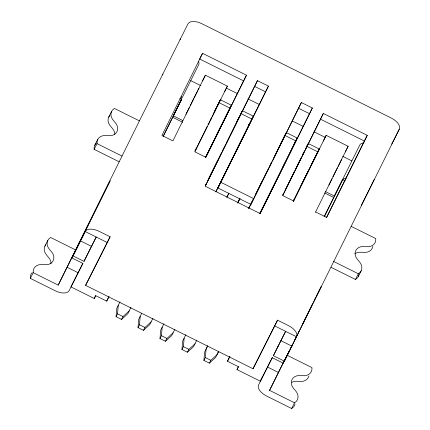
<?xml version="1.0" encoding="UTF-8"?>
<svg xmlns="http://www.w3.org/2000/svg" width="430" height="430" viewBox="0 0 430 430"><rect width="100%" height="100%" fill="white"/><g stroke="black" fill="none" stroke-linecap="round" stroke-linejoin="round"><path stroke-width="0.64" d="M130.967 307.375L127.78 313.744L121.556 319.415L116.068 316.679L116.804 308.278L119.986 301.908M116.068 316.679L117.514 313.83L118.25 305.424M152.924 318.308L149.742 324.677L143.512 330.348L138.025 327.617L138.761 319.21L141.663 313.346M138.025 327.617L139.471 324.768L140.207 316.362M174.886 329.246L171.699 335.615L165.475 341.286L159.981 338.55L160.718 330.149L163.905 323.779M159.981 338.55L161.427 335.701L162.164 327.294M196.849 340.098L193.656 346.548L187.432 352.218L181.944 349.488L182.68 341.081L185.868 334.631M181.944 349.488L183.39 346.639L184.126 338.233M218.515 351.622L215.618 357.486L209.388 363.156L203.901 360.421L204.637 352.014L207.54 346.15M203.901 360.421L205.346 357.572L206.083 349.165L207.824 345.65M209.517 122.039L208.464 124.211M208.007 124.861L208.598 123.663M209.19 122.459L211.549 117.643M213.909 112.832L218.924 102.603L229.905 108.075L231.351 105.221L220.37 99.755L219.214 102.034M216.989 134.3L221.074 125.969M218.988 130.333L229.905 108.075M229.964 135.799L239.112 117.148M238.946 145.232L241.284 140.47M248.578 125.598L249.749 123.216M240.945 141.266L253.308 116.159L242.326 110.693M274.179 157.068L282.144 140.825M282.736 139.621L285.955 133.133M282.865 167.103L297.227 138.03L286.246 132.564M296.136 168.001L301.446 157.176M302.924 154.166L304.397 151.161M308.202 143.496L319.184 148.963L300.952 185.83M189.286 107.564L185.991 114.321M210.485 120.051L211.248 118.497M226.158 171.441L234.431 154.666M306.945 174.096L310.057 167.711M328.902 185.034L332.019 178.643M82.969 263.16L69.182 290.578A12.266 6.391 26.3 0 1 55.314 290.809L30.342 278.377L33.234 272.674L58.206 285.112L139.422 120.884L187.937 23.93A12.266 6.391 26.3 0 1 201.804 23.698L391.198 118.013A12.266 6.391 26.3 0 1 399.287 129.183L284.375 361.157L273.394 355.691L278.145 346.08M58.206 285.112L110.15 180.831L73.019 255.904L84.001 261.37L96.234 237.027L88.945 251.389M73.019 255.904L85.253 231.56A12.266 6.391 26.3 0 1 99.12 231.329L110.102 236.796L102.985 251.055M84.001 261.37L88.752 251.765M270.002 335.26L253.017 368.741L85.586 285.364L110.102 236.796M215.403 110.252L194.881 151.828L205.862 157.294L246.471 75.18L202.557 53.309L161.943 135.423L172.924 140.889L193.726 98.749M163.594 135.267L181.551 99.411L179.783 98.529M181.498 99.094L173.236 115.794L182.852 120.583M182.089 97.9L198.596 64.93A12.266 6.391 26.3 0 0 198.569 61.35M163.104 136.708L181.551 99.411M77.663 246.519L71.88 257.919L82.861 263.386L70.934 286.896L94.261 298.511L95.75 295.507M197.95 90.133L205.411 75.202L227.368 86.134L219.698 101.496M94.261 298.511L95.707 295.663L106.688 301.129L108.43 297.614M195.096 150.855L196.29 148.452M214.425 111.778L220.37 99.755M205.481 157.525L231.351 105.221M205.637 157.6L246.471 75.18M205.76 184.637L206.352 183.438M207.84 180.428L217.951 159.987M236.382 122.717L236.978 121.513M237.57 120.309L240.843 113.697M241.434 112.493L242.031 111.295L240.881 113.541L251.862 119.008M205.314 185.921L257.452 80.646L268.427 86.113L236 151.661M257.452 80.646L205.239 186.222L260.134 213.559L312.347 107.984L301.371 102.523L270.707 164.378M248.389 125.732L249.577 123.335M215.844 191.909L253.308 116.159M268.696 168.426L250.91 204.411L217.967 188.007L225.804 172.161M268.427 86.113L234.608 154.445M217.967 188.007L233.538 156.59M226.825 197.375L228.905 193.167M237.704 202.68L239.784 198.477M237.806 202.847L239.886 198.638M248.782 208.314L253.243 199.294M255.624 194.484L261.865 181.858M280.301 144.588L285.95 133.16M273.329 158.788L273.883 157.67M250.91 204.411L266.234 173.36M272.367 161.175L301.371 102.523M259.962 213.017L260.553 211.813M294.335 143.727L296.077 140.207M259.763 213.78L297.227 138.03M284.864 163.137L259.86 213.393M260.209 213.264L312.347 107.984M302.553 154.918L303.15 153.72M305.531 148.909L306.122 147.705M306.719 146.501L307.907 144.098M295.292 169.721L295.84 168.603M282.789 195.274L323.328 113.456L367.241 135.326L326.633 217.44L315.658 211.969M323.328 113.456L282.72 195.569L293.695 201.036M218.51 351.702L217.064 354.637L210.834 360.308L209.388 363.156M293.319 201.267L308.482 170.608M311.159 165.195L319.184 148.963M306.821 174.075L293.443 200.993M293.48 201.321L316.485 154.778M319.13 149.463L326.182 135.343L348.144 146.281L340.684 161.212M289.014 351.772L283.23 363.173L272.255 357.701L260.327 381.211L236.994 369.59L238.44 366.742L227.459 361.275L229.781 356.583M236.994 369.59L238.483 366.586M315.443 212.253L336.454 169.828M324.118 216.709L342.672 179.649L345.027 180.82M363.925 142.738L362.63 143.05A12.266 6.391 26.3 0 0 359.716 145.168L334.357 196.032L325.349 191.543M324.526 216.344L342.672 179.649M326.413 217.741L367.241 135.326M253.017 368.741L277.538 320.178L288.514 325.644A12.266 6.391 26.3 0 1 296.603 336.814L274.259 325.687M277.538 320.178L270.422 334.438M260.327 381.211L262.106 377.604M295.002 404.076A9.197 7.853 26.9 0 1 291.637 408.5L266.664 396.062A12.266 6.391 26.3 0 1 258.575 384.898L272.362 357.481M273.394 355.691L285.622 331.347L278.033 346.306M291.637 408.5L294.529 402.802L269.556 390.365L284.601 359.942M269.556 390.365L289.433 350.627M290.024 349.434L292.389 344.656M294.335 340.721L294.926 339.523M295.636 338.087L296.227 336.894M298.194 332.917L298.786 331.713M302.43 324.354L309.186 310.691M309.81 309.423L312.175 304.644M314.529 299.882L315.717 297.479M284.375 361.157L302.306 324.897M302.489 324.521L321.205 286.681M374.293 179.331L361.356 205.271M190.2 105.721L194.618 96.831M198.982 88.204L196.188 93.821M194.93 151.188L207.238 126.42M213.183 114.579L218.128 104.662M212.157 116.654L212.931 115.095M219.037 102.829L220.939 99.142M205.61 157.256L218.435 131.451M208.276 179.45L218.075 159.734M218.671 158.541L221.041 153.763M222.53 150.774L224.906 145.996M226.39 143.007L229.416 136.917M215.989 191.49L240.392 142.384M226.97 196.956L228.749 193.371M237.65 203.019L240.026 198.241M248.631 208.491L252.786 200.127M255.162 195.344L267.933 169.656M268.524 168.463L271.792 161.89M269.61 166.593L271.738 162.449M282.763 194.93L283.359 193.736M285.73 188.958L287.219 185.97M287.81 184.776L294.641 171.032M293.507 200.81L294.695 198.413M319.082 149.699L316.958 153.967M310.971 165.862L315.389 156.971M318.512 150.704L319.753 148.35M332.927 176.8L337.346 167.91M341.71 159.283L338.921 164.9M196.623 92.81L194.795 96.605M196.902 92.385L197.612 90.956M215.435 110.048L216.575 107.763M217.44 106.172L218.585 103.743M218.144 104.759L219.574 101.888M266.519 172.785L267.374 171.07M270.373 165.201L267.551 170.85M317.399 152.951L315.572 156.751M317.673 152.532L318.388 151.102M338.211 166.313L339.356 163.889M339.635 163.464L340.345 162.035M194.145 97.906L195.94 94.181M233.958 155.746L235.753 152.021M336.878 168.985L338.448 165.711M294.088 144.002L296.066 140.062M108.715 117.116L111.606 111.418M94.794 145.27L97.68 139.573M44.903 246.153L47.789 240.456M119.126 161.777L94.154 149.339L97.046 143.642A9.197 7.853 26.9 0 1 104.812 135.525L109.865 135.692A9.197 7.853 26.9 0 0 115.89 123.501L112.708 119.561A9.197 7.853 26.9 0 1 114.45 108.446L139.422 120.884M202.557 53.309L199.665 59.007L243.579 80.878M85.586 285.364L102.571 251.878M202.519 80.899L205.411 75.202M106.688 301.129L109.096 296.383M224.481 91.832L227.368 86.134M121.556 319.415L123.001 316.566L129.226 310.895M143.512 330.348L144.958 327.499L151.188 321.828M165.475 341.286L166.921 338.437L173.145 332.766M187.432 352.218L188.877 349.37L195.102 343.699M307.918 144.066L306.757 146.345L317.738 151.811M323.29 141.045L326.182 135.343M227.459 361.275L229.873 356.529M345.252 151.978L348.144 146.281M391.698 144.141L399.287 129.183M316.587 295.77L321.21 286.649M331.073 267.32L355.449 279.462L358.34 273.765A9.197 7.853 26.9 0 0 360.082 262.649L356.9 258.709A9.197 7.853 26.9 0 1 362.925 246.519L367.978 246.686A9.197 7.853 26.9 0 0 375.745 238.575L351.369 226.433M358.292 276.495L361.184 270.793M346.521 177.929L345.225 178.246A12.266 6.391 26.3 0 0 342.312 180.358M254.56 86.349L265.541 91.816M298.485 108.22L309.455 113.687M320.436 119.153L364.35 141.024M226.277 88.075L237.699 93.767M247.922 98.857L259.344 104.544M292.411 121.013L303.236 126.404M314.056 131.795L325.483 137.482M190.641 80.603L200.864 85.694M342.748 156.348L351.762 160.841M284.8 135.412L295.781 140.879M172.516 117.218L182.728 122.303M324.629 192.968L333.637 197.456M220.859 182.309L253.802 198.714M97.046 143.642L122.018 156.074M333.368 261.327L358.34 273.765M85.253 231.56L107.597 242.687M80.609 240.945L91.59 246.411M280.983 340.732L291.965 346.198M75.61 249.921L50.638 237.484A9.197 7.853 26.9 0 0 48.896 248.599L52.078 252.534A9.197 7.853 26.9 0 1 46.048 264.729L41.001 264.563A9.197 7.853 26.9 0 0 33.234 272.674M286.96 355.175L311.933 367.607A9.197 7.853 26.9 0 1 304.161 375.723L299.113 375.557A9.197 7.853 26.9 0 0 293.083 387.747L296.27 391.687A9.197 7.853 26.9 0 1 294.529 402.802M67.241 267.304L78.217 272.771M267.611 367.086L278.592 372.557M117.514 313.83L123.001 316.566M139.471 324.768L144.958 327.499M161.427 335.701L166.921 338.437M183.39 346.639L188.877 349.37M205.346 357.572L210.834 360.308M181.164 96.54A12.266 6.391 26.3 0 1 181.191 100.12M30.342 278.377A9.197 7.853 26.9 0 1 32.159 272.625M308.923 375.922A9.197 7.853 26.9 0 1 301.269 381.421L296.222 381.26A9.197 7.853 26.9 0 0 291.932 382.334M180.062 39.678A12.266 6.391 26.3 0 1 180.347 38.888M162.658 74.868A12.266 6.391 26.3 0 1 162.943 74.078M94.154 149.339A9.197 7.853 26.9 0 1 95.971 143.588M358.916 274.534A9.197 7.853 26.9 0 1 355.449 279.462M372.837 246.379A9.197 7.853 26.9 0 1 365.086 252.383L360.034 252.222A9.197 7.853 26.9 0 0 354.863 253.883M50.971 263.902A9.197 7.853 26.9 0 0 49.187 258.236L46.005 254.297A9.197 7.853 26.9 0 1 45.741 244.858M109.897 115.433A9.197 7.853 26.9 0 0 109.817 125.259L113.004 129.199A9.197 7.853 26.9 0 1 114.81 134.337"/></g></svg>
